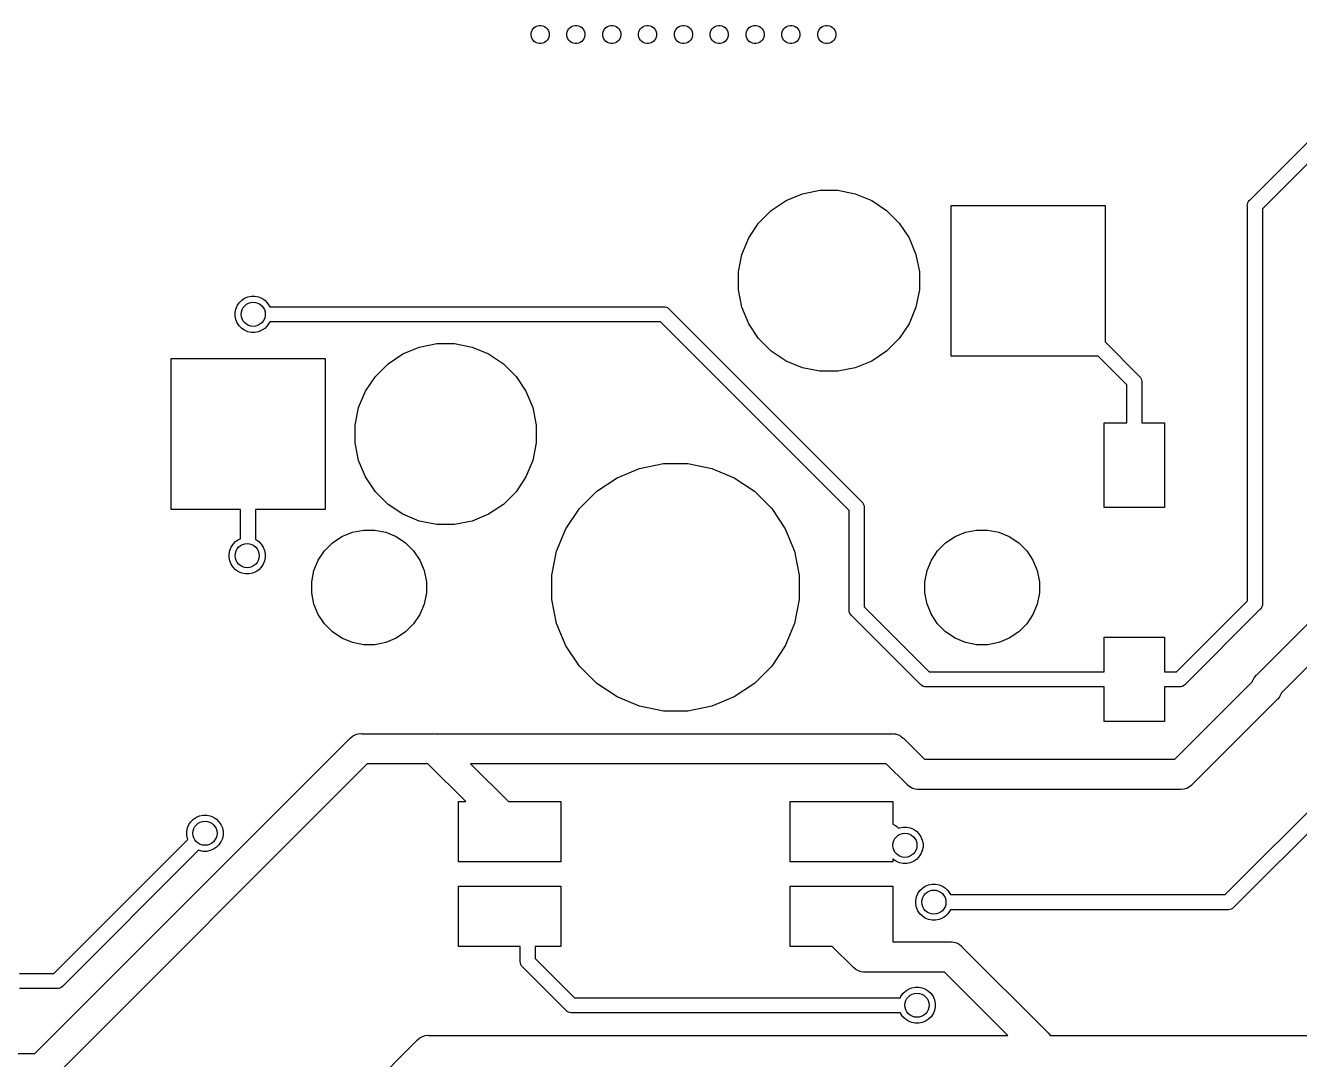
# Model space of a CAD drawing. Extents: x 0.5 to 11.2, y -4.1 to -0.9.
# Drawn here: x 1.864 to 2.695, y -1.53 to -0.855 of the extents above; entities that cross this region are included whole.
import ezdxf

# ---------------------------------------------------------------- set-up
doc = ezdxf.new("R2010")
doc.units = 0
doc.header["$MEASUREMENT"] = 0
doc.layers.add('BLACK', color=7, linetype='CONTINUOUS')

msp = doc.modelspace()

# ---------------------------------------------------------------- linework, layer by layer
at = {"layer": 'BLACK', "linetype": 'CONTINUOUS'}
for p, q in [((2.19552, -0.856397), (2.19648, -0.855751)), ((2.19648, -0.855751), (2.19756, -0.855306)), ((2.19756, -0.855306), (2.1987, -0.855079)), ((2.1987, -0.855079), (2.19986, -0.855079)), ((2.19986, -0.855079), (2.201, -0.855306)), ((2.201, -0.855306), (2.20208, -0.855751)), ((2.20208, -0.855751), (2.20305, -0.856397)), ((2.21889, -0.856397), (2.21986, -0.855751)), ((2.21986, -0.855751), (2.22093, -0.855306)), ((2.22093, -0.855306), (2.22208, -0.855079)), ((2.22208, -0.855079), (2.22324, -0.855079)), ((2.22324, -0.855079), (2.22438, -0.855306)), ((2.22438, -0.855306), (2.22545, -0.855751)), ((2.22545, -0.855751), (2.22642, -0.856397)), ((2.24227, -0.856397), (2.24324, -0.855751)), ((2.24324, -0.855751), (2.24431, -0.855306)), ((2.24431, -0.855306), (2.24545, -0.855079)), ((2.24545, -0.855079), (2.24662, -0.855079)), ((2.24662, -0.855079), (2.24776, -0.855306)), ((2.24776, -0.855306), (2.24883, -0.855751)), ((2.24883, -0.855751), (2.2498, -0.856397)), ((2.26564, -0.856397), (2.26661, -0.855751)), ((2.26661, -0.855751), (2.26769, -0.855306)), ((2.26769, -0.855306), (2.26883, -0.855079)), ((2.26883, -0.855079), (2.26999, -0.855079)), ((2.26999, -0.855079), (2.27113, -0.855306)), ((2.27113, -0.855306), (2.27221, -0.855751)), ((2.27221, -0.855751), (2.27317, -0.856397)), ((2.28902, -0.856397), (2.28999, -0.855751)), ((2.28999, -0.855751), (2.29106, -0.855306)), ((2.29106, -0.855306), (2.2922, -0.855079)), ((2.2922, -0.855079), (2.29337, -0.855079)), ((2.29337, -0.855079), (2.29451, -0.855306)), ((2.29451, -0.855306), (2.29558, -0.855751)), ((2.29558, -0.855751), (2.29655, -0.856397)), ((2.3124, -0.856397), (2.31336, -0.855751)), ((2.31336, -0.855751), (2.31444, -0.855306)), ((2.31444, -0.855306), (2.31558, -0.855079)), ((2.31558, -0.855079), (2.31674, -0.855079)), ((2.31674, -0.855079), (2.31788, -0.855306)), ((2.31788, -0.855306), (2.31896, -0.855751)), ((2.31896, -0.855751), (2.31993, -0.856397)), ((2.33577, -0.856397), (2.33674, -0.855751)), ((2.33674, -0.855751), (2.33781, -0.855306)), ((2.33781, -0.855306), (2.33896, -0.855079)), ((2.33896, -0.855079), (2.34012, -0.855079)), ((2.34012, -0.855079), (2.34126, -0.855306)), ((2.34126, -0.855306), (2.34233, -0.855751)), ((2.34233, -0.855751), (2.3433, -0.856397)), ((2.35915, -0.856397), (2.36012, -0.855751)), ((2.36012, -0.855751), (2.36119, -0.855306)), ((2.36119, -0.855306), (2.36233, -0.855079)), ((2.36233, -0.855079), (2.3635, -0.855079)), ((2.3635, -0.855079), (2.36464, -0.855306)), ((2.36464, -0.855306), (2.36571, -0.855751)), ((2.36571, -0.855751), (2.36668, -0.856397)), ((2.38252, -0.856397), (2.38349, -0.855751)), ((2.38349, -0.855751), (2.38457, -0.855306)), ((2.38457, -0.855306), (2.38571, -0.855079)), ((2.38571, -0.855079), (2.38687, -0.855079)), ((2.38687, -0.855079), (2.38801, -0.855306)), ((2.38801, -0.855306), (2.38909, -0.855751)), ((2.38909, -0.855751), (2.39005, -0.856397)), ((2.19338, -0.860403), (2.1936, -0.859262)), ((2.19338, -0.861566), (2.19338, -0.860403)), ((2.1936, -0.862707), (2.19338, -0.861566)), ((2.1936, -0.859262), (2.19405, -0.858187)), ((2.19405, -0.863782), (2.1936, -0.862707)), ((2.19405, -0.858187), (2.19469, -0.85722)), ((2.19469, -0.864749), (2.19405, -0.863782)), ((2.19469, -0.85722), (2.19552, -0.856397)), ((2.20305, -0.856397), (2.20387, -0.85722)), ((2.20387, -0.85722), (2.20451, -0.858187)), ((2.20451, -0.863782), (2.20387, -0.864749)), ((2.20451, -0.858187), (2.20496, -0.859262)), ((2.20496, -0.862707), (2.20451, -0.863782)), ((2.20496, -0.859262), (2.20519, -0.860403)), ((2.20519, -0.861566), (2.20496, -0.862707)), ((2.20519, -0.860403), (2.20519, -0.861566)), ((2.21675, -0.860403), (2.21698, -0.859262)), ((2.21675, -0.861566), (2.21675, -0.860403)), ((2.21698, -0.862707), (2.21675, -0.861566)), ((2.21698, -0.859262), (2.21742, -0.858187)), ((2.21742, -0.863782), (2.21698, -0.862707)), ((2.21742, -0.858187), (2.21807, -0.85722)), ((2.21807, -0.864749), (2.21742, -0.863782)), ((2.21807, -0.85722), (2.21889, -0.856397)), ((2.22642, -0.856397), (2.22724, -0.85722)), ((2.22724, -0.85722), (2.22789, -0.858187)), ((2.22789, -0.863782), (2.22724, -0.864749)), ((2.22789, -0.858187), (2.22834, -0.859262)), ((2.22834, -0.862707), (2.22789, -0.863782)), ((2.22834, -0.859262), (2.22856, -0.860403)), ((2.22856, -0.861566), (2.22834, -0.862707)), ((2.22856, -0.860403), (2.22856, -0.861566)), ((2.24013, -0.860403), (2.24035, -0.859262)), ((2.24013, -0.861566), (2.24013, -0.860403)), ((2.24035, -0.862707), (2.24013, -0.861566)), ((2.24035, -0.859262), (2.2408, -0.858187)), ((2.2408, -0.863782), (2.24035, -0.862707)), ((2.2408, -0.858187), (2.24145, -0.85722)), ((2.24145, -0.864749), (2.2408, -0.863782)), ((2.24145, -0.85722), (2.24227, -0.856397)), ((2.2498, -0.856397), (2.25062, -0.85722)), ((2.25062, -0.85722), (2.25127, -0.858187)), ((2.25127, -0.863782), (2.25062, -0.864749)), ((2.25127, -0.858187), (2.25171, -0.859262)), ((2.25171, -0.862707), (2.25127, -0.863782)), ((2.25171, -0.859262), (2.25194, -0.860403)), ((2.25194, -0.861566), (2.25171, -0.862707)), ((2.25194, -0.860403), (2.25194, -0.861566)), ((2.2635, -0.860403), (2.26373, -0.859262)), ((2.2635, -0.861566), (2.2635, -0.860403)), ((2.26373, -0.862707), (2.2635, -0.861566)), ((2.26373, -0.859262), (2.26418, -0.858187)), ((2.26418, -0.863782), (2.26373, -0.862707)), ((2.26418, -0.858187), (2.26482, -0.85722)), ((2.26482, -0.864749), (2.26418, -0.863782)), ((2.26482, -0.85722), (2.26564, -0.856397)), ((2.27317, -0.856397), (2.274, -0.85722)), ((2.274, -0.85722), (2.27464, -0.858187)), ((2.27464, -0.863782), (2.274, -0.864749)), ((2.27464, -0.858187), (2.27509, -0.859262)), ((2.27509, -0.862707), (2.27464, -0.863782)), ((2.27509, -0.859262), (2.27531, -0.860403)), ((2.27531, -0.861566), (2.27509, -0.862707)), ((2.27531, -0.860403), (2.27531, -0.861566)), ((2.28688, -0.860403), (2.28711, -0.859262)), ((2.28688, -0.861566), (2.28688, -0.860403)), ((2.28711, -0.862707), (2.28688, -0.861566)), ((2.28711, -0.859262), (2.28755, -0.858187)), ((2.28755, -0.863782), (2.28711, -0.862707)), ((2.28755, -0.858187), (2.2882, -0.85722)), ((2.2882, -0.864749), (2.28755, -0.863782)), ((2.2882, -0.85722), (2.28902, -0.856397)), ((2.29655, -0.856397), (2.29737, -0.85722)), ((2.29737, -0.85722), (2.29802, -0.858187)), ((2.29802, -0.863782), (2.29737, -0.864749)), ((2.29802, -0.858187), (2.29846, -0.859262)), ((2.29846, -0.862707), (2.29802, -0.863782)), ((2.29846, -0.859262), (2.29869, -0.860403)), ((2.29869, -0.861566), (2.29846, -0.862707)), ((2.29869, -0.860403), (2.29869, -0.861566)), ((2.31026, -0.860403), (2.31048, -0.859262)), ((2.31026, -0.861566), (2.31026, -0.860403)), ((2.31048, -0.862707), (2.31026, -0.861566)), ((2.31048, -0.859262), (2.31093, -0.858187)), ((2.31093, -0.863782), (2.31048, -0.862707)), ((2.31093, -0.858187), (2.31157, -0.85722)), ((2.31157, -0.864749), (2.31093, -0.863782)), ((2.31157, -0.85722), (2.3124, -0.856397)), ((2.31993, -0.856397), (2.32075, -0.85722)), ((2.32075, -0.85722), (2.32139, -0.858187)), ((2.32139, -0.863782), (2.32075, -0.864749)), ((2.32139, -0.858187), (2.32184, -0.859262)), ((2.32184, -0.862707), (2.32139, -0.863782)), ((2.32184, -0.859262), (2.32207, -0.860403)), ((2.32207, -0.861566), (2.32184, -0.862707)), ((2.32207, -0.860403), (2.32207, -0.861566)), ((2.33363, -0.860403), (2.33386, -0.859262)), ((2.33363, -0.861566), (2.33363, -0.860403)), ((2.33386, -0.862707), (2.33363, -0.861566)), ((2.33386, -0.859262), (2.3343, -0.858187)), ((2.3343, -0.863782), (2.33386, -0.862707)), ((2.3343, -0.858187), (2.33495, -0.85722)), ((2.33495, -0.864749), (2.3343, -0.863782)), ((2.33495, -0.85722), (2.33577, -0.856397)), ((2.3433, -0.856397), (2.34412, -0.85722)), ((2.34412, -0.85722), (2.34477, -0.858187)), ((2.34477, -0.863782), (2.34412, -0.864749)), ((2.34477, -0.858187), (2.34522, -0.859262)), ((2.34522, -0.862707), (2.34477, -0.863782)), ((2.34522, -0.859262), (2.34544, -0.860403)), ((2.34544, -0.861566), (2.34522, -0.862707)), ((2.34544, -0.860403), (2.34544, -0.861566)), ((2.35701, -0.860403), (2.35723, -0.859262)), ((2.35701, -0.861566), (2.35701, -0.860403)), ((2.35723, -0.862707), (2.35701, -0.861566)), ((2.35723, -0.859262), (2.35768, -0.858187)), ((2.35768, -0.863782), (2.35723, -0.862707)), ((2.35768, -0.858187), (2.35833, -0.85722)), ((2.35833, -0.864749), (2.35768, -0.863782)), ((2.35833, -0.85722), (2.35915, -0.856397)), ((2.36668, -0.856397), (2.3675, -0.85722)), ((2.3675, -0.85722), (2.36815, -0.858187)), ((2.36815, -0.863782), (2.3675, -0.864749)), ((2.36815, -0.858187), (2.36859, -0.859262)), ((2.36859, -0.862707), (2.36815, -0.863782)), ((2.36859, -0.859262), (2.36882, -0.860403)), ((2.36882, -0.861566), (2.36859, -0.862707)), ((2.36882, -0.860403), (2.36882, -0.861566)), ((2.38038, -0.860403), (2.38061, -0.859262)), ((2.38038, -0.861566), (2.38038, -0.860403)), ((2.38061, -0.862707), (2.38038, -0.861566)), ((2.38061, -0.859262), (2.38106, -0.858187)), ((2.38106, -0.863782), (2.38061, -0.862707)), ((2.38106, -0.858187), (2.3817, -0.85722)), ((2.3817, -0.864749), (2.38106, -0.863782)), ((2.3817, -0.85722), (2.38252, -0.856397)), ((2.39005, -0.856397), (2.39088, -0.85722)), ((2.39088, -0.85722), (2.39152, -0.858187)), ((2.39152, -0.863782), (2.39088, -0.864749)), ((2.39152, -0.858187), (2.39197, -0.859262)), ((2.39197, -0.862707), (2.39152, -0.863782)), ((2.39197, -0.859262), (2.39219, -0.860403)), ((2.39219, -0.861566), (2.39197, -0.862707)), ((2.39219, -0.860403), (2.39219, -0.861566)), ((2.19552, -0.865571), (2.19469, -0.864749)), ((2.19648, -0.866218), (2.19552, -0.865571)), ((2.19756, -0.866663), (2.19648, -0.866218)), ((2.1987, -0.86689), (2.19756, -0.866663)), ((2.19986, -0.86689), (2.1987, -0.86689)), ((2.201, -0.866663), (2.19986, -0.86689)), ((2.20208, -0.866218), (2.201, -0.866663)), ((2.20305, -0.865571), (2.20208, -0.866218)), ((2.20387, -0.864749), (2.20305, -0.865571)), ((2.21889, -0.865571), (2.21807, -0.864749)), ((2.21986, -0.866218), (2.21889, -0.865571)), ((2.22093, -0.866663), (2.21986, -0.866218)), ((2.22208, -0.86689), (2.22093, -0.866663)), ((2.22324, -0.86689), (2.22208, -0.86689)), ((2.22438, -0.866663), (2.22324, -0.86689)), ((2.22545, -0.866218), (2.22438, -0.866663)), ((2.22642, -0.865571), (2.22545, -0.866218)), ((2.22724, -0.864749), (2.22642, -0.865571)), ((2.24227, -0.865571), (2.24145, -0.864749)), ((2.24324, -0.866218), (2.24227, -0.865571)), ((2.24431, -0.866663), (2.24324, -0.866218)), ((2.24545, -0.86689), (2.24431, -0.866663)), ((2.24662, -0.86689), (2.24545, -0.86689)), ((2.24776, -0.866663), (2.24662, -0.86689)), ((2.24883, -0.866218), (2.24776, -0.866663)), ((2.2498, -0.865571), (2.24883, -0.866218)), ((2.25062, -0.864749), (2.2498, -0.865571)), ((2.26564, -0.865571), (2.26482, -0.864749)), ((2.26661, -0.866218), (2.26564, -0.865571)), ((2.26769, -0.866663), (2.26661, -0.866218)), ((2.26883, -0.86689), (2.26769, -0.866663)), ((2.26999, -0.86689), (2.26883, -0.86689)), ((2.27113, -0.866663), (2.26999, -0.86689)), ((2.27221, -0.866218), (2.27113, -0.866663)), ((2.27317, -0.865571), (2.27221, -0.866218)), ((2.274, -0.864749), (2.27317, -0.865571)), ((2.28902, -0.865571), (2.2882, -0.864749)), ((2.28999, -0.866218), (2.28902, -0.865571)), ((2.29106, -0.866663), (2.28999, -0.866218)), ((2.2922, -0.86689), (2.29106, -0.866663)), ((2.29337, -0.86689), (2.2922, -0.86689)), ((2.29451, -0.866663), (2.29337, -0.86689)), ((2.29558, -0.866218), (2.29451, -0.866663)), ((2.29655, -0.865571), (2.29558, -0.866218)), ((2.29737, -0.864749), (2.29655, -0.865571)), ((2.3124, -0.865571), (2.31157, -0.864749)), ((2.31336, -0.866218), (2.3124, -0.865571)), ((2.31444, -0.866663), (2.31336, -0.866218)), ((2.31558, -0.86689), (2.31444, -0.866663)), ((2.31674, -0.86689), (2.31558, -0.86689)), ((2.31788, -0.866663), (2.31674, -0.86689)), ((2.31896, -0.866218), (2.31788, -0.866663)), ((2.31993, -0.865571), (2.31896, -0.866218)), ((2.32075, -0.864749), (2.31993, -0.865571)), ((2.33577, -0.865571), (2.33495, -0.864749)), ((2.33674, -0.866218), (2.33577, -0.865571)), ((2.33781, -0.866663), (2.33674, -0.866218)), ((2.33896, -0.86689), (2.33781, -0.866663)), ((2.34012, -0.86689), (2.33896, -0.86689)), ((2.34126, -0.866663), (2.34012, -0.86689)), ((2.34233, -0.866218), (2.34126, -0.866663)), ((2.3433, -0.865571), (2.34233, -0.866218)), ((2.34412, -0.864749), (2.3433, -0.865571)), ((2.35915, -0.865571), (2.35833, -0.864749)), ((2.36012, -0.866218), (2.35915, -0.865571)), ((2.36119, -0.866663), (2.36012, -0.866218)), ((2.36233, -0.86689), (2.36119, -0.866663)), ((2.3635, -0.86689), (2.36233, -0.86689)), ((2.36464, -0.866663), (2.3635, -0.86689)), ((2.36571, -0.866218), (2.36464, -0.866663)), ((2.36668, -0.865571), (2.36571, -0.866218)), ((2.3675, -0.864749), (2.36668, -0.865571)), ((2.38252, -0.865571), (2.3817, -0.864749)), ((2.38349, -0.866218), (2.38252, -0.865571)), ((2.38457, -0.866663), (2.38349, -0.866218)), ((2.38571, -0.86689), (2.38457, -0.866663)), ((2.38687, -0.86689), (2.38571, -0.86689)), ((2.38801, -0.866663), (2.38687, -0.86689)), ((2.38909, -0.866218), (2.38801, -0.866663)), ((2.39005, -0.865571), (2.38909, -0.866218)), ((2.39088, -0.864749), (2.39005, -0.865571)), ((2.66234, -0.968987), (2.71712, -0.914211)), ((2.72281, -0.922441), (2.67057, -0.974676)), ((2.37047, -0.964868), (2.38188, -0.962598)), ((2.38188, -0.962598), (2.39351, -0.962598)), ((2.39351, -0.962598), (2.40492, -0.964868)), ((2.35005, -0.975782), (2.35972, -0.96932)), ((2.35972, -0.96932), (2.37047, -0.964868)), ((2.40492, -0.964868), (2.41567, -0.96932)), ((2.41567, -0.96932), (2.42534, -0.975782)), ((2.4675, -1.07087), (2.4675, -0.972441)), ((2.4675, -0.972441), (2.56789, -0.972441)), ((2.56789, -0.972441), (2.56789, -1.06154)), ((2.6607, -0.972638), (2.6608, -0.971673)), ((2.6608, -0.971673), (2.66108, -0.970745)), ((2.66108, -0.970745), (2.66154, -0.96989)), ((2.66154, -0.96989), (2.662, -0.969329)), ((2.662, -0.969329), (2.66215, -0.969141)), ((2.662, -0.969329), (2.662, -0.969329)), ((2.66215, -0.969141), (2.66234, -0.968987)), ((2.34183, -0.984008), (2.35005, -0.975782)), ((2.42534, -0.975782), (2.43357, -0.984008)), ((2.66073, -0.972879), (2.6607, -0.972638)), ((2.66073, -1.23044), (2.66073, -0.972879)), ((2.67057, -0.974676), (2.67057, -1.23224)), ((2.33536, -0.99368), (2.34183, -0.984008)), ((2.43357, -0.984008), (2.44003, -0.99368)), ((2.33091, -1.00443), (2.33536, -0.99368)), ((2.44003, -0.99368), (2.44448, -1.00443)), ((2.32864, -1.01584), (2.33091, -1.00443)), ((2.44448, -1.00443), (2.44675, -1.01584)), ((2.32864, -1.02747), (2.32864, -1.01584)), ((2.44675, -1.01584), (2.44675, -1.02747)), ((2.33091, -1.03888), (2.32864, -1.02747)), ((2.44675, -1.02747), (2.44448, -1.03888)), ((2.00075, -1.04006), (2.00164, -1.03791)), ((2.00164, -1.03791), (2.00293, -1.03597)), ((2.00293, -1.03597), (2.00458, -1.03433)), ((2.00458, -1.03433), (2.00651, -1.03304)), ((2.00651, -1.03304), (2.00866, -1.03215)), ((2.00866, -1.03215), (2.01094, -1.03169)), ((2.01094, -1.03169), (2.01327, -1.03169)), ((2.01327, -1.03169), (2.01555, -1.03215)), ((2.01555, -1.03215), (2.0177, -1.03304)), ((2.0177, -1.03304), (2.01964, -1.03433)), ((2.01964, -1.03433), (2.02128, -1.03597)), ((2.02128, -1.03597), (2.02257, -1.03791)), ((2.02257, -1.03791), (2.02285, -1.03858)), ((2.02285, -1.03858), (2.27958, -1.03858)), ((2.27958, -1.03858), (2.27982, -1.03856)), ((2.27982, -1.03856), (2.28006, -1.03858)), ((2.28006, -1.03858), (2.28006, -1.03858)), ((2.28006, -1.03858), (2.28079, -1.03865)), ((2.28079, -1.03865), (2.28172, -1.03894)), ((2.28172, -1.03894), (2.28257, -1.03939)), ((2.33536, -1.04963), (2.33091, -1.03888)), ((2.44448, -1.03888), (2.44003, -1.04963)), ((2.0003, -1.04234), (2.00075, -1.04006)), ((2.0003, -1.04467), (2.0003, -1.04234)), ((2.00075, -1.04695), (2.0003, -1.04467)), ((2.00164, -1.0491), (2.00075, -1.04695)), ((2.28257, -1.03939), (2.28332, -1.04001)), ((2.28332, -1.04001), (2.28347, -1.0402)), ((2.28347, -1.0402), (2.40912, -1.16584)), ((2.00293, -1.05103), (2.00164, -1.0491)), ((2.00458, -1.05268), (2.00293, -1.05103)), ((2.00651, -1.05397), (2.00458, -1.05268)), ((2.00866, -1.05486), (2.00651, -1.05397)), ((2.01094, -1.05531), (2.00866, -1.05486)), ((2.01327, -1.05531), (2.01094, -1.05531)), ((2.01555, -1.05486), (2.01327, -1.05531)), ((2.0177, -1.05397), (2.01555, -1.05486)), ((2.01964, -1.05268), (2.0177, -1.05397)), ((2.02128, -1.05103), (2.01964, -1.05268)), ((2.02257, -1.0491), (2.02128, -1.05103)), ((2.02285, -1.04843), (2.02257, -1.0491)), ((2.27778, -1.04843), (2.02285, -1.04843)), ((2.40089, -1.17153), (2.27778, -1.04843)), ((2.34183, -1.0593), (2.33536, -1.04963)), ((2.44003, -1.04963), (2.43357, -1.0593)), ((2.12047, -1.06487), (2.13188, -1.0626)), ((2.13188, -1.0626), (2.14351, -1.0626)), ((2.14351, -1.0626), (2.15492, -1.06487)), ((2.35005, -1.06752), (2.34183, -1.0593)), ((2.43357, -1.0593), (2.42534, -1.06752)), ((2.56789, -1.06154), (2.59022, -1.08387)), ((2.10005, -1.07578), (2.10972, -1.06932)), ((2.10972, -1.06932), (2.12047, -1.06487)), ((2.15492, -1.06487), (2.16567, -1.06932)), ((2.16567, -1.06932), (2.17534, -1.07578)), ((2.35972, -1.07399), (2.35005, -1.06752)), ((2.42534, -1.06752), (2.41567, -1.07399)), ((2.5633, -1.07087), (2.4675, -1.07087)), ((2.58199, -1.08956), (2.5633, -1.07087)), ((1.95856, -1.17087), (1.95856, -1.07244)), ((1.95856, -1.07244), (2.05896, -1.07244)), ((2.05896, -1.07244), (2.05896, -1.17087)), ((2.09183, -1.08401), (2.10005, -1.07578)), ((2.17534, -1.07578), (2.18357, -1.08401)), ((2.37047, -1.07844), (2.35972, -1.07399)), ((2.38188, -1.08071), (2.37047, -1.07844)), ((2.40492, -1.07844), (2.39351, -1.08071)), ((2.41567, -1.07399), (2.40492, -1.07844)), ((2.08536, -1.09368), (2.09183, -1.08401)), ((2.18357, -1.08401), (2.19003, -1.09368)), ((2.39351, -1.08071), (2.38188, -1.08071)), ((2.59022, -1.08387), (2.59041, -1.08402)), ((2.59041, -1.08402), (2.59056, -1.08421)), ((2.59056, -1.08421), (2.59056, -1.08421)), ((2.59056, -1.08421), (2.59094, -1.08467)), ((2.59094, -1.08467), (2.59102, -1.08477)), ((2.59102, -1.08477), (2.59148, -1.08563)), ((2.59148, -1.08563), (2.59176, -1.08655)), ((2.59176, -1.08655), (2.59183, -1.08728)), ((2.59183, -1.08728), (2.59183, -1.08728)), ((2.59183, -1.08728), (2.59185, -1.08752)), ((2.59185, -1.08752), (2.59183, -1.08776)), ((2.59183, -1.08776), (2.59183, -1.11437)), ((2.08091, -1.10443), (2.08536, -1.09368)), ((2.19003, -1.09368), (2.19448, -1.10443)), ((2.58199, -1.11437), (2.58199, -1.08956)), ((2.07864, -1.11584), (2.08091, -1.10443)), ((2.19448, -1.10443), (2.19675, -1.11584)), ((2.07864, -1.12747), (2.07864, -1.11584)), ((2.19675, -1.11584), (2.19675, -1.12747)), ((2.56722, -1.16949), (2.56722, -1.11437)), ((2.56722, -1.11437), (2.58199, -1.11437)), ((2.59183, -1.11437), (2.60659, -1.11437)), ((2.60659, -1.11437), (2.60659, -1.16949)), ((2.08091, -1.13888), (2.07864, -1.12747)), ((2.19675, -1.12747), (2.19448, -1.13888)), ((2.08536, -1.14963), (2.08091, -1.13888)), ((2.19448, -1.13888), (2.19003, -1.14963)), ((2.24947, -1.15013), (2.26416, -1.14405)), ((2.26416, -1.14405), (2.27975, -1.14094)), ((2.27975, -1.14094), (2.29565, -1.14094)), ((2.29565, -1.14094), (2.31124, -1.14405)), ((2.31124, -1.14405), (2.32593, -1.15013)), ((2.09183, -1.1593), (2.08536, -1.14963)), ((2.19003, -1.14963), (2.18357, -1.1593)), ((2.23625, -1.15896), (2.24947, -1.15013)), ((2.32593, -1.15013), (2.33915, -1.15896)), ((2.10005, -1.16752), (2.09183, -1.1593)), ((2.18357, -1.1593), (2.17534, -1.16752)), ((2.22501, -1.1702), (2.23625, -1.15896)), ((2.33915, -1.15896), (2.35039, -1.1702)), ((2.00384, -1.17087), (1.95856, -1.17087)), ((2.00384, -1.18999), (2.00384, -1.17087)), ((2.05896, -1.17087), (2.01368, -1.17087)), ((2.01368, -1.17087), (2.01368, -1.19048)), ((2.10972, -1.17399), (2.10005, -1.16752)), ((2.17534, -1.16752), (2.16567, -1.17399)), ((2.21617, -1.18342), (2.22501, -1.1702)), ((2.35039, -1.1702), (2.35922, -1.18342)), ((2.40089, -1.23618), (2.40089, -1.17153)), ((2.40912, -1.16584), (2.4093, -1.16599)), ((2.4093, -1.16599), (2.40946, -1.16618)), ((2.40946, -1.16618), (2.40946, -1.16618)), ((2.40946, -1.16618), (2.40978, -1.16657)), ((2.40978, -1.16657), (2.40992, -1.16674)), ((2.40992, -1.16674), (2.41038, -1.1676)), ((2.41038, -1.1676), (2.41066, -1.16852)), ((2.41066, -1.16852), (2.41073, -1.16925)), ((2.41073, -1.16925), (2.41073, -1.16925)), ((2.41073, -1.16925), (2.41075, -1.16949)), ((2.41075, -1.16949), (2.41073, -1.16973)), ((2.41073, -1.16973), (2.41073, -1.23438)), ((2.60659, -1.16949), (2.56722, -1.16949)), ((2.12047, -1.17844), (2.10972, -1.17399)), ((2.13188, -1.18071), (2.12047, -1.17844)), ((2.15492, -1.17844), (2.14351, -1.18071)), ((2.16567, -1.17399), (2.15492, -1.17844)), ((2.06385, -1.1926), (2.06998, -1.18851)), ((2.06998, -1.18851), (2.07679, -1.18569)), ((2.07679, -1.18569), (2.08401, -1.18425)), ((2.08401, -1.18425), (2.09138, -1.18425)), ((2.09138, -1.18425), (2.09861, -1.18569)), ((2.09861, -1.18569), (2.10541, -1.18851)), ((2.10541, -1.18851), (2.11154, -1.1926)), ((2.14351, -1.18071), (2.13188, -1.18071)), ((2.21009, -1.19811), (2.21617, -1.18342)), ((2.35922, -1.18342), (2.3653, -1.19811)), ((2.46385, -1.1926), (2.46998, -1.18851)), ((2.46998, -1.18851), (2.47679, -1.18569)), ((2.47679, -1.18569), (2.48401, -1.18425)), ((2.48401, -1.18425), (2.49138, -1.18425)), ((2.49138, -1.18425), (2.49861, -1.18569)), ((2.49861, -1.18569), (2.50541, -1.18851)), ((2.50541, -1.18851), (2.51154, -1.1926)), ((1.99681, -1.19754), (1.9977, -1.19539)), ((1.9977, -1.19539), (1.999, -1.19346)), ((1.999, -1.19346), (2.00064, -1.19181)), ((2.00064, -1.19181), (2.00257, -1.19052)), ((2.00257, -1.19052), (2.00384, -1.18999)), ((2.01368, -1.19048), (2.01376, -1.19052)), ((2.01376, -1.19052), (2.0157, -1.19181)), ((2.0157, -1.19181), (2.01734, -1.19346)), ((2.01734, -1.19346), (2.01864, -1.19539)), ((2.01864, -1.19539), (2.01953, -1.19754)), ((2.05865, -1.19781), (2.06385, -1.1926)), ((2.11154, -1.1926), (2.11675, -1.19781)), ((2.45865, -1.19781), (2.46385, -1.1926)), ((2.51154, -1.1926), (2.51675, -1.19781)), ((1.99636, -1.19982), (1.99681, -1.19754)), ((1.99636, -1.20215), (1.99636, -1.19982)), ((1.99681, -1.20443), (1.99636, -1.20215)), ((1.9977, -1.20658), (1.99681, -1.20443)), ((2.01953, -1.20443), (2.01864, -1.20658)), ((2.01953, -1.19754), (2.01998, -1.19982)), ((2.01998, -1.20215), (2.01953, -1.20443)), ((2.01998, -1.19982), (2.01998, -1.20215)), ((2.05173, -1.21074), (2.05455, -1.20394)), ((2.05455, -1.20394), (2.05865, -1.19781)), ((2.11675, -1.19781), (2.12084, -1.20394)), ((2.12084, -1.20394), (2.12366, -1.21074)), ((2.20699, -1.2137), (2.21009, -1.19811)), ((2.3653, -1.19811), (2.36841, -1.2137)), ((2.45173, -1.21074), (2.45455, -1.20394)), ((2.45455, -1.20394), (2.45865, -1.19781)), ((2.51675, -1.19781), (2.52084, -1.20394)), ((2.52084, -1.20394), (2.52366, -1.21074)), ((1.999, -1.20851), (1.9977, -1.20658)), ((2.00064, -1.21016), (1.999, -1.20851)), ((2.00257, -1.21145), (2.00064, -1.21016)), ((2.00472, -1.21234), (2.00257, -1.21145)), ((2.00701, -1.2128), (2.00472, -1.21234)), ((2.00933, -1.2128), (2.00701, -1.2128)), ((2.01161, -1.21234), (2.00933, -1.2128)), ((2.01376, -1.21145), (2.01161, -1.21234)), ((2.0157, -1.21016), (2.01376, -1.21145)), ((2.01734, -1.20851), (2.0157, -1.21016)), ((2.01864, -1.20658), (2.01734, -1.20851)), ((2.0503, -1.21797), (2.05173, -1.21074)), ((2.12366, -1.21074), (2.1251, -1.21797)), ((2.4503, -1.21797), (2.45173, -1.21074)), ((2.52366, -1.21074), (2.5251, -1.21797)), ((2.0503, -1.22534), (2.0503, -1.21797)), ((2.1251, -1.21797), (2.1251, -1.22534)), ((2.20699, -1.2296), (2.20699, -1.2137)), ((2.36841, -1.2137), (2.36841, -1.2296)), ((2.4503, -1.22534), (2.4503, -1.21797)), ((2.5251, -1.21797), (2.5251, -1.22534)), ((2.05173, -1.23256), (2.0503, -1.22534)), ((2.1251, -1.22534), (2.12366, -1.23256)), ((2.21009, -1.2452), (2.20699, -1.2296)), ((2.36841, -1.2296), (2.3653, -1.2452)), ((2.45173, -1.23256), (2.4503, -1.22534)), ((2.5251, -1.22534), (2.52366, -1.23256)), ((2.66691, -1.27872), (2.71977, -1.22586)), ((2.05455, -1.23937), (2.05173, -1.23256)), ((2.12366, -1.23256), (2.12084, -1.23937)), ((2.40086, -1.23642), (2.40089, -1.23618)), ((2.40089, -1.23666), (2.40086, -1.23642)), ((2.40096, -1.23738), (2.40089, -1.23666)), ((2.40089, -1.23666), (2.40089, -1.23666)), ((2.40124, -1.23831), (2.40096, -1.23738)), ((2.4017, -1.23916), (2.40124, -1.23831)), ((2.41073, -1.23438), (2.45312, -1.27677)), ((2.45455, -1.23937), (2.45173, -1.23256)), ((2.52366, -1.23256), (2.52084, -1.23937)), ((2.6144, -1.27677), (2.66073, -1.23044)), ((2.66896, -1.23613), (2.62009, -1.285)), ((2.66915, -1.23598), (2.66896, -1.23613)), ((2.6693, -1.23579), (2.66915, -1.23598)), ((2.66976, -1.23523), (2.6693, -1.23579)), ((2.67022, -1.23437), (2.66976, -1.23523)), ((2.67038, -1.23382), (2.67022, -1.23437)), ((2.6705, -1.23345), (2.67038, -1.23382)), ((2.67057, -1.23272), (2.6705, -1.23345)), ((2.67057, -1.23224), (2.67059, -1.23248)), ((2.67059, -1.23248), (2.67057, -1.23272)), ((2.67057, -1.23272), (2.67057, -1.23272)), ((2.05865, -1.2455), (2.05455, -1.23937)), ((2.06385, -1.25071), (2.05865, -1.2455)), ((2.11675, -1.2455), (2.11154, -1.25071)), ((2.12084, -1.23937), (2.11675, -1.2455)), ((2.21617, -1.25988), (2.21009, -1.2452)), ((2.3653, -1.2452), (2.35922, -1.25988)), ((2.40231, -1.23991), (2.4017, -1.23916)), ((2.4025, -1.24007), (2.40231, -1.23991)), ((2.44743, -1.285), (2.4025, -1.24007)), ((2.45865, -1.2455), (2.45455, -1.23937)), ((2.46385, -1.25071), (2.45865, -1.2455)), ((2.51675, -1.2455), (2.51154, -1.25071)), ((2.52084, -1.23937), (2.51675, -1.2455)), ((2.73114, -1.24232), (2.68291, -1.29055)), ((2.06998, -1.2548), (2.06385, -1.25071)), ((2.07679, -1.25762), (2.06998, -1.2548)), ((2.10541, -1.2548), (2.09861, -1.25762)), ((2.11154, -1.25071), (2.10541, -1.2548)), ((2.46998, -1.2548), (2.46385, -1.25071)), ((2.47679, -1.25762), (2.46998, -1.2548)), ((2.50541, -1.2548), (2.49861, -1.25762)), ((2.51154, -1.25071), (2.50541, -1.2548)), ((2.56722, -1.27677), (2.56722, -1.25413)), ((2.56722, -1.25413), (2.60659, -1.25413)), ((2.60659, -1.25413), (2.60659, -1.27677)), ((2.08401, -1.25906), (2.07679, -1.25762)), ((2.09138, -1.25906), (2.08401, -1.25906)), ((2.09861, -1.25762), (2.09138, -1.25906)), ((2.22501, -1.2731), (2.21617, -1.25988)), ((2.35922, -1.25988), (2.35039, -1.2731)), ((2.48401, -1.25906), (2.47679, -1.25762)), ((2.49138, -1.25906), (2.48401, -1.25906)), ((2.49861, -1.25762), (2.49138, -1.25906)), ((2.23625, -1.28434), (2.22501, -1.2731)), ((2.35039, -1.2731), (2.33915, -1.28434)), ((2.45312, -1.27677), (2.56722, -1.27677)), ((2.60659, -1.27677), (2.6144, -1.27677)), ((2.6653, -1.28053), (2.66653, -1.27903)), ((2.66653, -1.27903), (2.66691, -1.27872)), ((2.24947, -1.29318), (2.23625, -1.28434)), ((2.33915, -1.28434), (2.32593, -1.29318)), ((2.44759, -1.28519), (2.44743, -1.285)), ((2.44777, -1.28534), (2.44759, -1.28519)), ((2.44834, -1.2858), (2.44777, -1.28534)), ((2.44777, -1.28534), (2.44777, -1.28534)), ((2.44919, -1.28626), (2.44834, -1.2858)), ((2.45012, -1.28654), (2.44919, -1.28626)), ((2.45084, -1.28661), (2.45012, -1.28654)), ((2.45108, -1.28664), (2.45084, -1.28661)), ((2.45084, -1.28661), (2.45084, -1.28661)), ((2.45132, -1.28661), (2.45108, -1.28664)), ((2.56722, -1.28661), (2.45132, -1.28661)), ((2.56722, -1.30925), (2.56722, -1.28661)), ((2.6162, -1.28661), (2.60659, -1.28661)), ((2.60659, -1.28661), (2.60659, -1.30925)), ((2.61334, -1.33386), (2.66413, -1.28307)), ((2.61644, -1.28664), (2.6162, -1.28661)), ((2.61668, -1.28661), (2.61644, -1.28664)), ((2.6174, -1.28654), (2.61668, -1.28661)), ((2.61668, -1.28661), (2.61668, -1.28661)), ((2.61833, -1.28626), (2.6174, -1.28654)), ((2.61918, -1.2858), (2.61833, -1.28626)), ((2.61993, -1.28519), (2.61918, -1.2858)), ((2.62009, -1.285), (2.61993, -1.28519)), ((2.64621, -1.42212), (2.78449, -1.28384)), ((2.66413, -1.28307), (2.66439, -1.28224)), ((2.66439, -1.28224), (2.66446, -1.2821)), ((2.66446, -1.2821), (2.6653, -1.28053)), ((2.26416, -1.29926), (2.24947, -1.29318)), ((2.32593, -1.29318), (2.31124, -1.29926)), ((2.68014, -1.2949), (2.62472, -1.35032)), ((2.79145, -1.2908), (2.6519, -1.43035)), ((2.68052, -1.29459), (2.68014, -1.2949)), ((2.68175, -1.29309), (2.68052, -1.29459)), ((2.68266, -1.29138), (2.68175, -1.29309)), ((2.68291, -1.29057), (2.68266, -1.29138)), ((2.68291, -1.29055), (2.68291, -1.29057)), ((2.27975, -1.30236), (2.26416, -1.29926)), ((2.29565, -1.30236), (2.27975, -1.30236)), ((2.31124, -1.29926), (2.29565, -1.30236)), ((2.60659, -1.30925), (2.56722, -1.30925)), ((1.86972, -1.52579), (2.07516, -1.32035)), ((2.07516, -1.32035), (2.07547, -1.31998)), ((2.07547, -1.31998), (2.07697, -1.31875)), ((2.07697, -1.31875), (2.07868, -1.31783)), ((2.07868, -1.31783), (2.07965, -1.31754)), ((2.07965, -1.31754), (2.08053, -1.31727)), ((2.08053, -1.31727), (2.08246, -1.31708)), ((2.08246, -1.31708), (2.08294, -1.31713)), ((2.08294, -1.31713), (2.12973, -1.31713)), ((2.12973, -1.31713), (2.13022, -1.31708)), ((2.13022, -1.31708), (2.1307, -1.31713)), ((2.1307, -1.31713), (2.42875, -1.31713)), ((2.42875, -1.31713), (2.42923, -1.31708)), ((2.42923, -1.31708), (2.42972, -1.31713)), ((2.42972, -1.31713), (2.43116, -1.31727)), ((2.43116, -1.31727), (2.43302, -1.31783)), ((2.43302, -1.31783), (2.43473, -1.31875)), ((2.43473, -1.31875), (2.43623, -1.31998)), ((2.43623, -1.31998), (2.43653, -1.32035)), ((2.43653, -1.32035), (2.45004, -1.33386)), ((2.08654, -1.33681), (1.8811, -1.54225)), ((2.12614, -1.33681), (2.08654, -1.33681)), ((2.15075, -1.36142), (2.12614, -1.33681)), ((2.42516, -1.33681), (2.15398, -1.33681)), ((2.15398, -1.33681), (2.17858, -1.36142)), ((2.43866, -1.35032), (2.42516, -1.33681)), ((2.45004, -1.33386), (2.61334, -1.33386)), ((2.43897, -1.35069), (2.43866, -1.35032)), ((2.44047, -1.35192), (2.43897, -1.35069)), ((2.44218, -1.35284), (2.44047, -1.35192)), ((2.44404, -1.3534), (2.44218, -1.35284)), ((2.44548, -1.35354), (2.44404, -1.3534)), ((2.44596, -1.35359), (2.44548, -1.35354)), ((2.44548, -1.35354), (2.44548, -1.35354)), ((2.44645, -1.35354), (2.44596, -1.35359)), ((2.61694, -1.35354), (2.44645, -1.35354)), ((2.61742, -1.35359), (2.61694, -1.35354)), ((2.61935, -1.3534), (2.61742, -1.35359)), ((2.6194, -1.35339), (2.61935, -1.3534)), ((2.62121, -1.35284), (2.6194, -1.35339)), ((2.62292, -1.35192), (2.62121, -1.35284)), ((2.62441, -1.35069), (2.62292, -1.35192)), ((2.62472, -1.35032), (2.62441, -1.35069)), ((2.14596, -1.40079), (2.14596, -1.36142)), ((2.14596, -1.36142), (2.15075, -1.36142)), ((2.17858, -1.36142), (2.21289, -1.36142)), ((2.21289, -1.36142), (2.21289, -1.40079)), ((2.3625, -1.40079), (2.3625, -1.36142)), ((2.3625, -1.36142), (2.42943, -1.36142)), ((2.42943, -1.36142), (2.42943, -1.37626)), ((1.97502, -1.37162), (1.97717, -1.37073)), ((1.97717, -1.37073), (1.97945, -1.37028)), ((1.97945, -1.37028), (1.98177, -1.37028)), ((1.98177, -1.37028), (1.98406, -1.37073)), ((1.98406, -1.37073), (1.9862, -1.37162)), ((1.9688, -1.38092), (1.96925, -1.37864)), ((1.96925, -1.37864), (1.97014, -1.37649)), ((1.97014, -1.37649), (1.97144, -1.37456)), ((1.97144, -1.37456), (1.97308, -1.37291)), ((1.97308, -1.37291), (1.97502, -1.37162)), ((1.9862, -1.37162), (1.98814, -1.37291)), ((1.98814, -1.37291), (1.98978, -1.37456)), ((1.98978, -1.37456), (1.99108, -1.37649)), ((1.99108, -1.37649), (1.99197, -1.37864)), ((1.99197, -1.37864), (1.99242, -1.38092)), ((2.42943, -1.37626), (2.43034, -1.37653)), ((2.43034, -1.37653), (2.43119, -1.37699)), ((2.43119, -1.37699), (2.43194, -1.37761)), ((2.43194, -1.37761), (2.4321, -1.37779)), ((2.4321, -1.37779), (2.43318, -1.37888)), ((2.43318, -1.37888), (2.43386, -1.3786)), ((2.43386, -1.3786), (2.43614, -1.37815)), ((2.43614, -1.37815), (2.43847, -1.37815)), ((2.43847, -1.37815), (2.44075, -1.3786)), ((2.44075, -1.3786), (2.4429, -1.37949)), ((2.4429, -1.37949), (2.44483, -1.38079)), ((1.88212, -1.47362), (1.96953, -1.38621)), ((1.9688, -1.38325), (1.9688, -1.38092)), ((1.96925, -1.38553), (1.9688, -1.38325)), ((1.96953, -1.38621), (1.96925, -1.38553)), ((1.99108, -1.38768), (1.98978, -1.38962)), ((1.99197, -1.38553), (1.99108, -1.38768)), ((1.99242, -1.38325), (1.99197, -1.38553)), ((1.99242, -1.38092), (1.99242, -1.38325)), ((2.44483, -1.38079), (2.44648, -1.38243)), ((2.44648, -1.38243), (2.44777, -1.38437)), ((2.44777, -1.38437), (2.44866, -1.38652)), ((2.44866, -1.38652), (2.44911, -1.3888)), ((1.97649, -1.39316), (1.8878, -1.48185)), ((1.97717, -1.39344), (1.97649, -1.39316)), ((1.97945, -1.3939), (1.97717, -1.39344)), ((1.98177, -1.3939), (1.97945, -1.3939)), ((1.98406, -1.39344), (1.98177, -1.3939)), ((1.9862, -1.39255), (1.98406, -1.39344)), ((1.98814, -1.39126), (1.9862, -1.39255)), ((1.98978, -1.38962), (1.98814, -1.39126)), ((2.44777, -1.39556), (2.44648, -1.39749)), ((2.44866, -1.39341), (2.44777, -1.39556)), ((2.44911, -1.39112), (2.44866, -1.39341)), ((2.44911, -1.3888), (2.44911, -1.39112)), ((2.21289, -1.40079), (2.14596, -1.40079)), ((2.42943, -1.40079), (2.3625, -1.40079)), ((2.42977, -1.39913), (2.42943, -1.39879)), ((2.42943, -1.39879), (2.42943, -1.40079)), ((2.43171, -1.40043), (2.42977, -1.39913)), ((2.43386, -1.40132), (2.43171, -1.40043)), ((2.43614, -1.40177), (2.43386, -1.40132)), ((2.43847, -1.40177), (2.43614, -1.40177)), ((2.44075, -1.40132), (2.43847, -1.40177)), ((2.4429, -1.40043), (2.44075, -1.40132)), ((2.44483, -1.39913), (2.4429, -1.40043)), ((2.44648, -1.39749), (2.44483, -1.39913)), ((2.14596, -1.45591), (2.14596, -1.41654)), ((2.14596, -1.41654), (2.21289, -1.41654)), ((2.21289, -1.41654), (2.21289, -1.45591)), ((2.3625, -1.45591), (2.3625, -1.41654)), ((2.3625, -1.41654), (2.42943, -1.41654)), ((2.42943, -1.41654), (2.42943, -1.45295)), ((2.44573, -1.42145), (2.44703, -1.41952)), ((2.44703, -1.41952), (2.44867, -1.41787)), ((2.44867, -1.41787), (2.45061, -1.41658)), ((2.45061, -1.41658), (2.45276, -1.41569)), ((2.45276, -1.41569), (2.45504, -1.41523)), ((2.45504, -1.41523), (2.45736, -1.41523)), ((2.45736, -1.41523), (2.45965, -1.41569)), ((2.45965, -1.41569), (2.4618, -1.41658)), ((2.4618, -1.41658), (2.46373, -1.41787)), ((2.46373, -1.41787), (2.46538, -1.41952)), ((2.46538, -1.41952), (2.46667, -1.42145)), ((2.44439, -1.42588), (2.44484, -1.4236)), ((2.44439, -1.42821), (2.44439, -1.42588)), ((2.44484, -1.43049), (2.44439, -1.42821)), ((2.44484, -1.4236), (2.44573, -1.42145)), ((2.46667, -1.42145), (2.46695, -1.42212)), ((2.46695, -1.42212), (2.64621, -1.42212)), ((2.44573, -1.43264), (2.44484, -1.43049)), ((2.44703, -1.43457), (2.44573, -1.43264)), ((2.44867, -1.43622), (2.44703, -1.43457)), ((2.45061, -1.43751), (2.44867, -1.43622)), ((2.45276, -1.4384), (2.45061, -1.43751)), ((2.4618, -1.43751), (2.45965, -1.4384)), ((2.46373, -1.43622), (2.4618, -1.43751)), ((2.46538, -1.43457), (2.46373, -1.43622)), ((2.46667, -1.43264), (2.46538, -1.43457)), ((2.46695, -1.43197), (2.46667, -1.43264)), ((2.64801, -1.43197), (2.46695, -1.43197)), ((2.64825, -1.43199), (2.64801, -1.43197)), ((2.64849, -1.43197), (2.64825, -1.43199)), ((2.64921, -1.4319), (2.64849, -1.43197)), ((2.64849, -1.43197), (2.64849, -1.43197)), ((2.65014, -1.43161), (2.64921, -1.4319)), ((2.651, -1.43116), (2.65014, -1.43161)), ((2.65175, -1.43054), (2.651, -1.43116)), ((2.6519, -1.43035), (2.65175, -1.43054)), ((2.45504, -1.43886), (2.45276, -1.4384)), ((2.45736, -1.43886), (2.45504, -1.43886)), ((2.45965, -1.4384), (2.45736, -1.43886)), ((2.42943, -1.45295), (2.46674, -1.45295)), ((2.46674, -1.45295), (2.46722, -1.45291)), ((2.46722, -1.45291), (2.46771, -1.45295)), ((2.46771, -1.45295), (2.46915, -1.4531)), ((2.46915, -1.4531), (2.47101, -1.45366)), ((2.47101, -1.45366), (2.47272, -1.45457)), ((2.47272, -1.45457), (2.47422, -1.4558)), ((2.18632, -1.45591), (2.14596, -1.45591)), ((2.18632, -1.46551), (2.18632, -1.45591)), ((2.21289, -1.45591), (2.19616, -1.45591)), ((2.19616, -1.45591), (2.19616, -1.46371)), ((2.38992, -1.45591), (2.3625, -1.45591)), ((2.40343, -1.46941), (2.38992, -1.45591)), ((2.47422, -1.4558), (2.47453, -1.45618)), ((2.47453, -1.45618), (2.53054, -1.51219)), ((2.1863, -1.46575), (2.18632, -1.46551)), ((2.18639, -1.46671), (2.1863, -1.46575)), ((2.18667, -1.46764), (2.18639, -1.46671)), ((2.18713, -1.4685), (2.18667, -1.46764)), ((2.18739, -1.46881), (2.18713, -1.4685)), ((2.18774, -1.46924), (2.18739, -1.46881)), ((2.18793, -1.4694), (2.18774, -1.46924)), ((2.21613, -1.4976), (2.18793, -1.4694)), ((2.19616, -1.46371), (2.22182, -1.48937)), ((2.40373, -1.46979), (2.40343, -1.46941)), ((2.40523, -1.47102), (2.40373, -1.46979)), ((2.40694, -1.47193), (2.40523, -1.47102)), ((1.85963, -1.47362), (1.88212, -1.47362)), ((2.4088, -1.4725), (2.40694, -1.47193)), ((2.41024, -1.47264), (2.4088, -1.4725)), ((2.41025, -1.47264), (2.41024, -1.47264)), ((2.41073, -1.47269), (2.41025, -1.47264)), ((2.41121, -1.47264), (2.41073, -1.47269)), ((2.46315, -1.47264), (2.41121, -1.47264)), ((2.50449, -1.51398), (2.46315, -1.47264)), ((1.88391, -1.48346), (1.85963, -1.48346)), ((1.88415, -1.48349), (1.88391, -1.48346)), ((1.88439, -1.48346), (1.88415, -1.48349)), ((1.8844, -1.48346), (1.88439, -1.48346)), ((1.88512, -1.48339), (1.8844, -1.48346)), ((1.88605, -1.48311), (1.88512, -1.48339)), ((1.8869, -1.48265), (1.88605, -1.48311)), ((1.88765, -1.48204), (1.8869, -1.48265)), ((1.8878, -1.48185), (1.88765, -1.48204)), ((2.43471, -1.4887), (2.436, -1.48676)), ((2.436, -1.48676), (2.43765, -1.48512)), ((2.43765, -1.48512), (2.43958, -1.48382)), ((2.43958, -1.48382), (2.44173, -1.48293)), ((2.44173, -1.48293), (2.44401, -1.48248)), ((2.44401, -1.48248), (2.44634, -1.48248)), ((2.44634, -1.48248), (2.44862, -1.48293)), ((2.44862, -1.48293), (2.45077, -1.48382)), ((2.45077, -1.48382), (2.45271, -1.48512)), ((2.45271, -1.48512), (2.45435, -1.48676)), ((2.45435, -1.48676), (2.45564, -1.4887)), ((2.22182, -1.48937), (2.43443, -1.48937)), ((2.43443, -1.48937), (2.43471, -1.4887)), ((2.45564, -1.4887), (2.45653, -1.49085)), ((2.45653, -1.49085), (2.45699, -1.49313)), ((2.45699, -1.49545), (2.45653, -1.49774)), ((2.45699, -1.49313), (2.45699, -1.49545)), ((2.21629, -1.49779), (2.21613, -1.4976)), ((2.21647, -1.49794), (2.21629, -1.49779)), ((2.21704, -1.4984), (2.21647, -1.49794)), ((2.21789, -1.49886), (2.21704, -1.4984)), ((2.21882, -1.49914), (2.21789, -1.49886)), ((2.21954, -1.49921), (2.21882, -1.49914)), ((2.21978, -1.49924), (2.21954, -1.49921)), ((2.21954, -1.49921), (2.21954, -1.49921)), ((2.22002, -1.49921), (2.21978, -1.49924)), ((2.43443, -1.49921), (2.22002, -1.49921)), ((2.43471, -1.49989), (2.43443, -1.49921)), ((2.436, -1.50182), (2.43471, -1.49989)), ((2.43765, -1.50347), (2.436, -1.50182)), ((2.43958, -1.50476), (2.43765, -1.50347)), ((2.45271, -1.50347), (2.45077, -1.50476)), ((2.45435, -1.50182), (2.45271, -1.50347)), ((2.45564, -1.49989), (2.45435, -1.50182)), ((2.45653, -1.49774), (2.45564, -1.49989)), ((2.44173, -1.50565), (2.43958, -1.50476)), ((2.44401, -1.5061), (2.44173, -1.50565)), ((2.44634, -1.5061), (2.44401, -1.5061)), ((2.44862, -1.50565), (2.44634, -1.5061)), ((2.45077, -1.50476), (2.44862, -1.50565)), ((2.53054, -1.51219), (2.53091, -1.51249)), ((2.53091, -1.51249), (2.53213, -1.51398)), ((1.96866, -1.66752), (2.11898, -1.5172)), ((2.11898, -1.5172), (2.11929, -1.51683)), ((2.11929, -1.51683), (2.12078, -1.5156)), ((2.12078, -1.5156), (2.12249, -1.51468)), ((2.12249, -1.51468), (2.12435, -1.51412)), ((2.12435, -1.51412), (2.12628, -1.51393)), ((2.12628, -1.51393), (2.12676, -1.51398)), ((2.12676, -1.51398), (2.50449, -1.51398)), ((2.53213, -1.51398), (2.76393, -1.51398)), ((1.7152, -1.52579), (1.86972, -1.52579))]:
    msp.add_line(p, q, dxfattribs=at)
at = {"layer": 'BLACK'}
for centre in [(2.01211, -1.0435), (2.00817, -1.20098), (1.98061, -1.38209), (2.4373, -1.38996), (2.4562, -1.42705), (2.44518, -1.49429)]:
    msp.add_circle(centre, 0.007874, dxfattribs=at)

doc.saveas('drawing.dxf')
